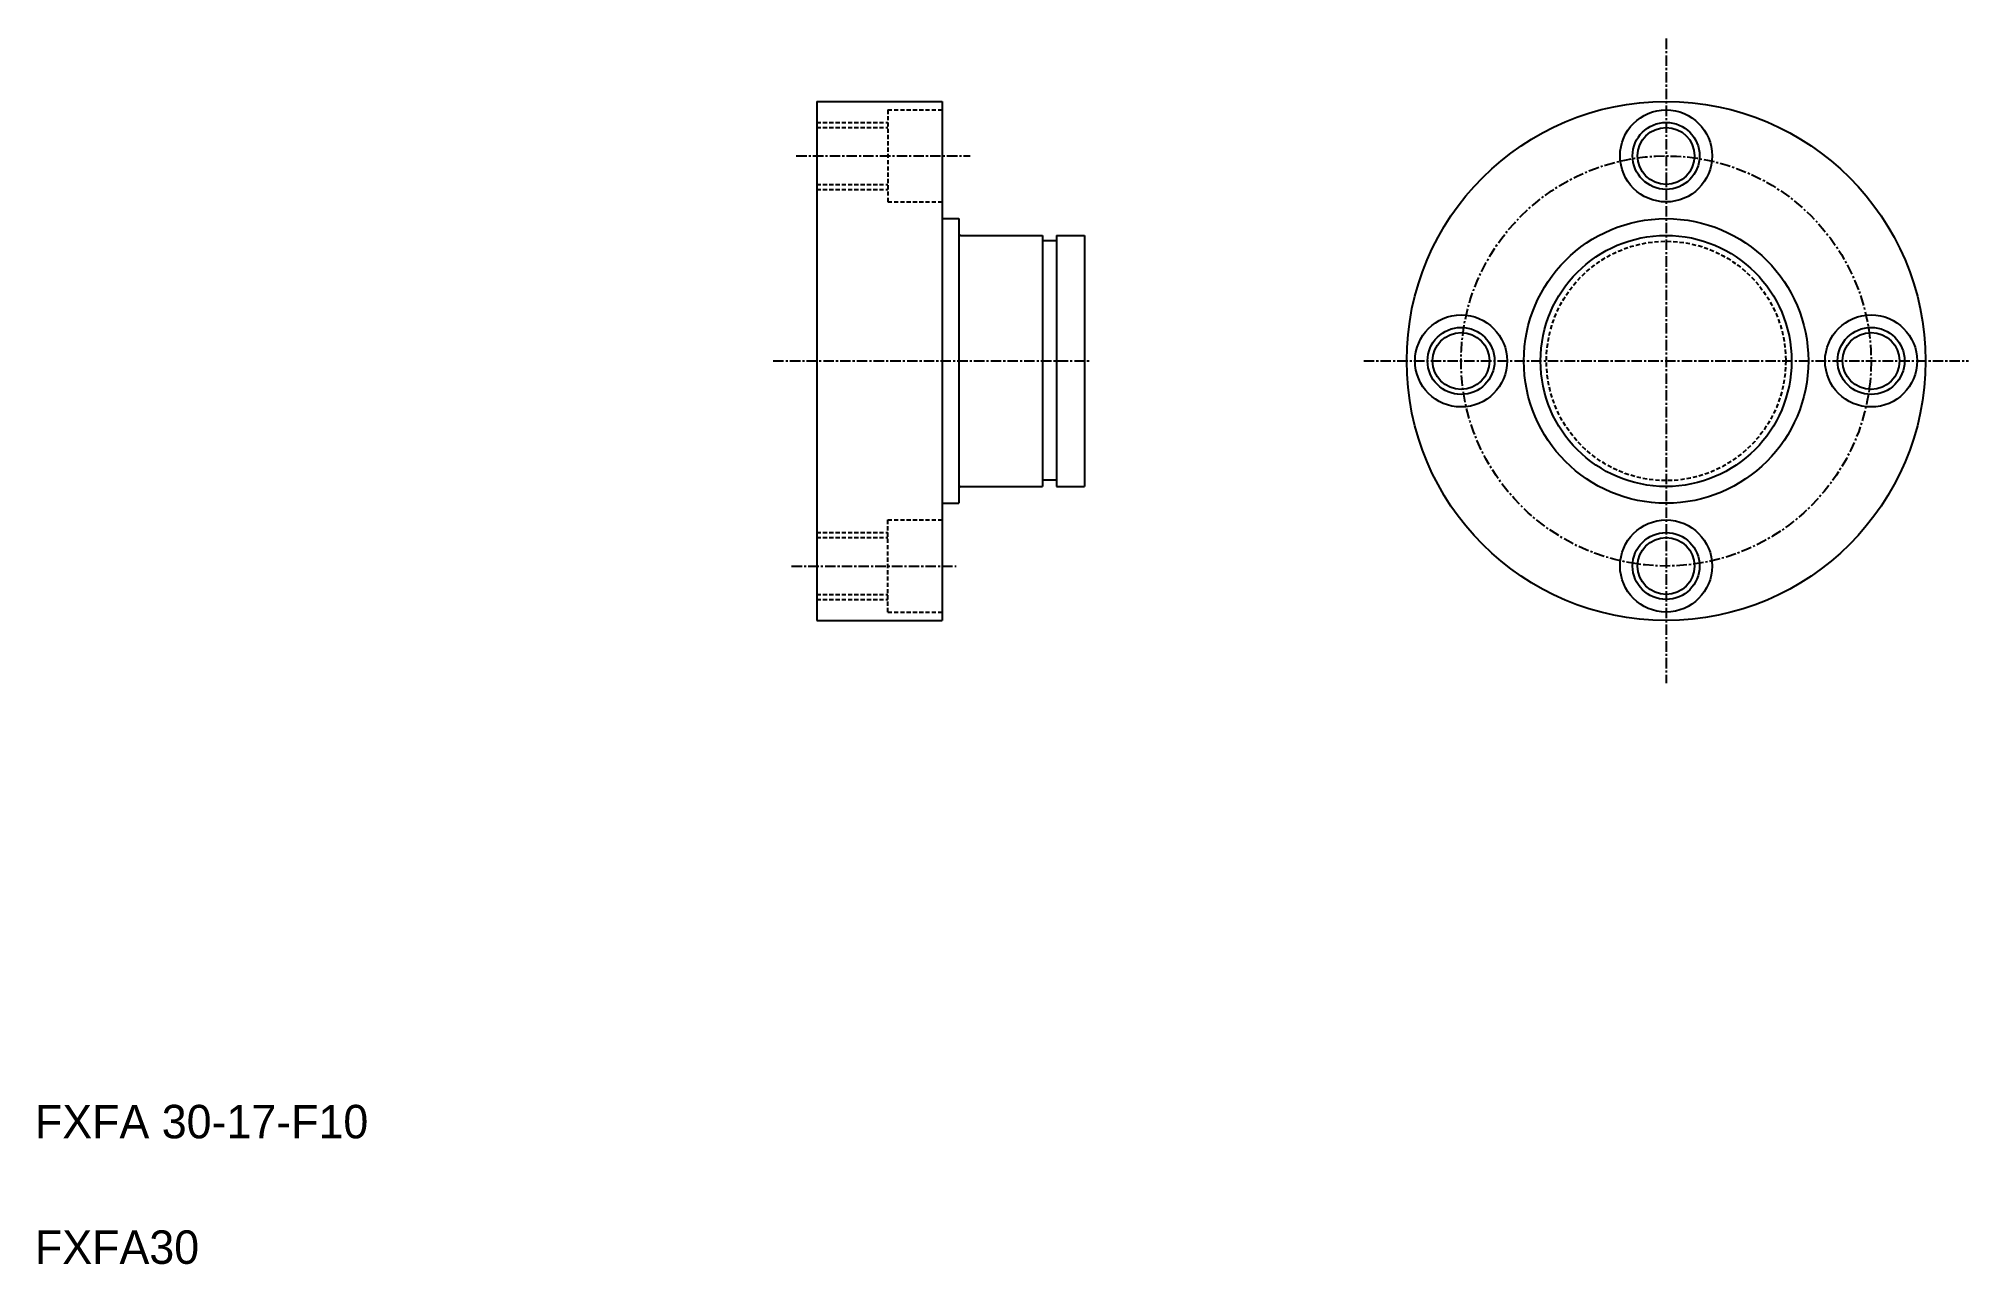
# Model space of a CAD drawing. Extents: x 41 to 271, y 141 to 288.
import ezdxf

# ---------------------------------------------------------------- set-up
doc = ezdxf.new("R2010")
doc.units = 0
doc.linetypes.add('CENTER', pattern=[2, 1.25, -0.25, 0.25, -0.25])
doc.linetypes.add('DASHED', pattern=[0.75, 0.5, -0.25])
doc.layers.get('0').update_dxf_attribs({"linetype": 'CONTINUOUS'})
doc.layers.add('CENTER', color=1, linetype='CENTER')

msp = doc.modelspace()

# ---------------------------------------------------------------- linework, layer by layer
at = {"color": 7, "linetype": 'CONTINUOUS'}
for p, q in [((133.68, 280.17), (133.68, 218.17)), ((133.68, 280.17), (148.68, 280.17)), ((148.68, 280.17), (148.68, 218.17)), ((148.68, 266.17), (150.68, 266.17)), ((150.68, 266.17), (150.68, 232.17)), ((148.68, 263.67), (148.68, 263.67)), ((150.88, 264.17), (160.68, 264.17)), ((160.68, 264.17), (160.68, 234.17)), ((160.68, 263.57), (162.33, 263.57)), ((162.33, 264.17), (162.33, 234.17)), ((162.33, 264.17), (165.68, 264.17)), ((165.68, 264.17), (165.68, 234.17)), ((148.68, 249.17), (148.68, 249.17)), ((150.88, 234.17), (160.68, 234.17)), ((160.68, 234.97), (162.33, 234.97)), ((162.33, 234.17), (165.68, 234.17)), ((148.68, 232.17), (150.68, 232.17)), ((133.68, 218.17), (148.68, 218.17))]:
    msp.add_line(p, q, dxfattribs=at)
at = {"color": 3, "linetype": 'DASHED'}
for p, q in [((142.18, 279.17), (142.18, 268.17)), ((142.18, 279.17), (148.68, 279.17)), ((133.68, 277.67), (142.18, 277.67)), ((133.68, 277.07), (142.18, 277.07)), ((133.68, 270.27), (142.18, 270.27)), ((133.68, 269.67), (142.18, 269.67)), ((142.18, 268.17), (148.68, 268.17)), ((133.68, 228.67), (142.18, 228.67)), ((142.18, 219.17), (142.18, 230.17)), ((142.18, 230.17), (148.68, 230.17)), ((133.68, 228.07), (142.18, 228.07)), ((133.68, 221.27), (142.18, 221.27)), ((133.68, 220.67), (142.18, 220.67)), ((142.18, 219.17), (148.68, 219.17))]:
    msp.add_line(p, q, dxfattribs=at)
at = {"color": 7, "linetype": 'CONTINUOUS'}
for centre, radius in [((235.19, 249.17), 31), ((235.19, 273.67), 5.5), ((235.19, 273.67), 3.4), ((235.19, 249.17), 17), ((235.19, 249.17), 15), ((210.69, 249.17), 5.5), ((259.69, 249.17), 5.5), ((210.69, 249.17), 3.4), ((259.69, 249.17), 3.4), ((235.19, 224.67), 5.5), ((235.19, 224.67), 3.4)]:
    msp.add_circle(centre, radius, dxfattribs=at)
at = {"color": 3, "linetype": 'CONTINUOUS'}
for centre in [(235.19, 273.67), (210.69, 249.17), (259.69, 249.17), (235.19, 224.67)]:
    msp.add_circle(centre, 4, dxfattribs=at)
at = {"color": 3, "linetype": 'DASHED'}
msp.add_circle((235.19, 249.17), 14.3, dxfattribs=at)
at = {"color": 7, "linetype": 'CONTINUOUS'}
for centre, start, end in [((150.88, 264.37), 180, 270), ((150.88, 233.97), 90, 180)]:
    msp.add_arc(centre, 0.2, start, end, dxfattribs=at)
at = {"layer": 'CENTER', "color": 1, "linetype": 'CENTER'}
for p, q in [((235.19, 287.68), (235.19, 210.66)), ((131.24, 273.67), (152.04, 273.67)), ((128.48, 249.17), (166.45, 249.17)), ((199.06, 249.17), (271.32, 249.17)), ((130.68, 224.67), (150.37, 224.67))]:
    msp.add_line(p, q, dxfattribs=at)
msp.add_circle((235.19, 249.17), 24.5, dxfattribs=at)

# ---------------------------------------------------------------- texts
at = {"color": 7, "linetype": 'CONTINUOUS'}
for s, p in [('FXFA 30-17-F10', (40.26, 156.29)), ('FXFA30', (40.26, 141.29))]:
    msp.add_text(s, height=4, dxfattribs=at).set_placement(p)

doc.saveas('drawing.dxf')
